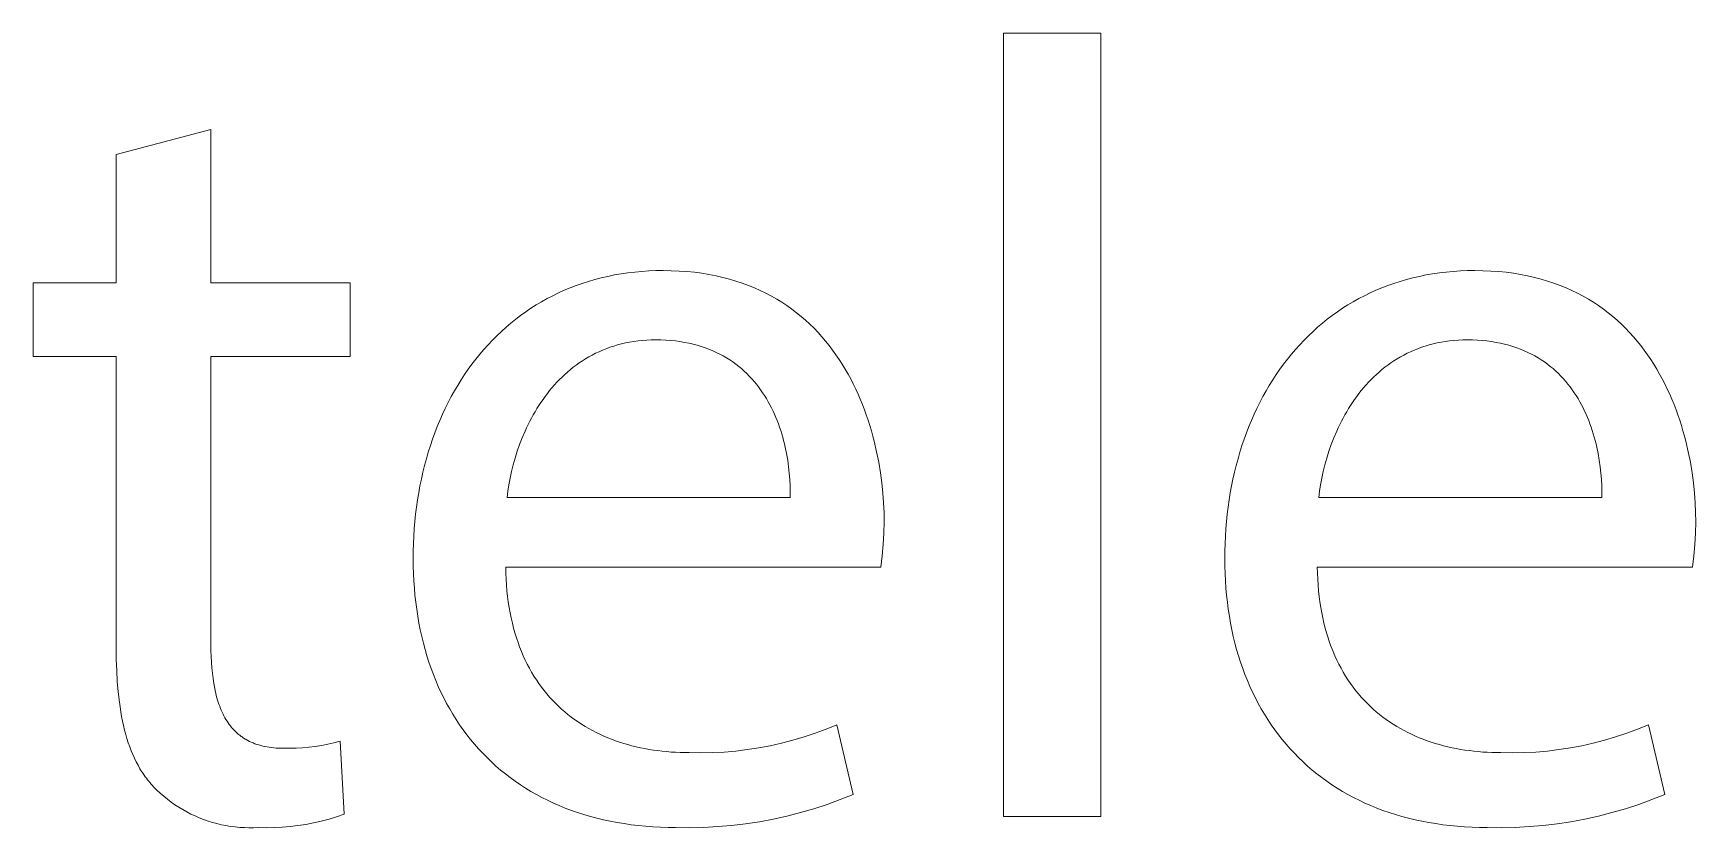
# Model space of a CAD drawing. Header units: millimetres. Extents: x -1421 to 3505, y -683 to 2759.
# Drawn here: x 2928.6 to 3002.9, y -600.7 to -565.2 of the extents above; entities that cross this region are included whole.
import ezdxf

# ---------------------------------------------------------------- set-up
doc = ezdxf.new("R2010")
doc.units = ezdxf.units.MM
doc.header["$MEASUREMENT"] = 0
doc.layers.add('Domyślny', color=7, linetype='Continuous', true_color=0x000000)

msp = doc.modelspace()

# ---------------------------------------------------------------- linework, layer by layer
at = {"layer": 'Domyślny', "color": 18, "lineweight": 15, "true_color": 0x000000}
for p, q in [((2972.006, -565.222), (2976.353, -565.222)), ((2972.006, -600.242), (2972.006, -565.222)), ((2976.353, -565.222), (2976.353, -600.242)), ((2932.356, -570.651), (2936.587, -569.519)), ((2936.587, -569.519), (2936.587, -576.376)), ((2932.356, -576.376), (2932.356, -570.651)), ((2928.648, -579.673), (2928.648, -576.376)), ((2928.648, -576.376), (2932.356, -576.376)), ((2936.587, -576.376), (2942.804, -576.376)), ((2942.804, -576.376), (2942.804, -579.673)), ((2952.911, -576.501), (2953.184, -576.404)), ((2953.184, -576.404), (2953.462, -576.315)), ((2953.462, -576.315), (2953.744, -576.233)), ((2953.744, -576.233), (2954.03, -576.158)), ((2954.03, -576.158), (2954.321, -576.091)), ((2954.321, -576.091), (2954.616, -576.031)), ((2954.616, -576.031), (2954.915, -575.979)), ((2954.915, -575.979), (2955.218, -575.935)), ((2955.218, -575.935), (2955.526, -575.898)), ((2955.526, -575.898), (2955.838, -575.87)), ((2955.838, -575.87), (2956.154, -575.849)), ((2956.154, -575.849), (2956.474, -575.837)), ((2956.474, -575.837), (2956.798, -575.833)), ((2956.798, -575.833), (2957.159, -575.838)), ((2957.159, -575.838), (2957.513, -575.853)), ((2957.513, -575.853), (2957.858, -575.877)), ((2957.858, -575.877), (2958.195, -575.911)), ((2958.195, -575.911), (2958.524, -575.954)), ((2958.524, -575.954), (2958.845, -576.006)), ((2958.845, -576.006), (2959.158, -576.067)), ((2959.158, -576.067), (2959.463, -576.136)), ((2959.463, -576.136), (2959.761, -576.214)), ((2959.761, -576.214), (2960.051, -576.3)), ((2960.051, -576.3), (2960.333, -576.393)), ((2960.333, -576.393), (2960.608, -576.495)), ((2989.178, -576.501), (2989.451, -576.404)), ((2989.451, -576.404), (2989.729, -576.315)), ((2989.729, -576.315), (2990.011, -576.233)), ((2990.011, -576.233), (2990.297, -576.158)), ((2990.297, -576.158), (2990.588, -576.091)), ((2990.588, -576.091), (2990.883, -576.031)), ((2990.883, -576.031), (2991.182, -575.979)), ((2991.182, -575.979), (2991.485, -575.935)), ((2991.485, -575.935), (2991.793, -575.898)), ((2991.793, -575.898), (2992.105, -575.87)), ((2992.105, -575.87), (2992.42, -575.849)), ((2992.42, -575.849), (2992.74, -575.837)), ((2992.74, -575.837), (2993.064, -575.833)), ((2993.064, -575.833), (2993.426, -575.838)), ((2993.426, -575.838), (2993.78, -575.853)), ((2993.78, -575.853), (2994.125, -575.877)), ((2994.125, -575.877), (2994.462, -575.911)), ((2994.462, -575.911), (2994.791, -575.954)), ((2994.791, -575.954), (2995.112, -576.006)), ((2995.112, -576.006), (2995.425, -576.067)), ((2995.425, -576.067), (2995.73, -576.136)), ((2995.73, -576.136), (2996.028, -576.214)), ((2996.028, -576.214), (2996.318, -576.3)), ((2996.318, -576.3), (2996.6, -576.393)), ((2996.6, -576.393), (2996.875, -576.495)), ((2951.125, -577.369), (2951.366, -577.225)), ((2951.366, -577.225), (2951.612, -577.087)), ((2951.612, -577.087), (2951.863, -576.957)), ((2951.863, -576.957), (2952.118, -576.832)), ((2952.118, -576.832), (2952.378, -576.715)), ((2952.378, -576.715), (2952.642, -576.604)), ((2952.642, -576.604), (2952.911, -576.501)), ((2960.608, -576.495), (2960.876, -576.603)), ((2960.876, -576.603), (2961.136, -576.72)), ((2961.136, -576.72), (2961.389, -576.843)), ((2961.389, -576.843), (2961.634, -576.973)), ((2961.634, -576.973), (2961.873, -577.109)), ((2961.873, -577.109), (2962.105, -577.252)), ((2987.392, -577.369), (2987.633, -577.225)), ((2987.633, -577.225), (2987.879, -577.087)), ((2987.879, -577.087), (2988.13, -576.957)), ((2988.13, -576.957), (2988.385, -576.832)), ((2988.385, -576.832), (2988.645, -576.715)), ((2988.645, -576.715), (2988.909, -576.604)), ((2988.909, -576.604), (2989.178, -576.501)), ((2996.875, -576.495), (2997.142, -576.603)), ((2997.142, -576.603), (2997.403, -576.72)), ((2997.403, -576.72), (2997.655, -576.843)), ((2997.655, -576.843), (2997.901, -576.973)), ((2997.901, -576.973), (2998.14, -577.109)), ((2998.14, -577.109), (2998.372, -577.252)), ((2950.207, -578.008), (2950.429, -577.839)), ((2950.429, -577.839), (2950.656, -577.676)), ((2950.656, -577.676), (2950.888, -577.52)), ((2950.888, -577.52), (2951.125, -577.369)), ((2962.105, -577.252), (2962.33, -577.402)), ((2962.33, -577.402), (2962.548, -577.557)), ((2962.548, -577.557), (2962.759, -577.718)), ((2962.759, -577.718), (2962.963, -577.884)), ((2962.963, -577.884), (2963.161, -578.056)), ((2986.474, -578.008), (2986.696, -577.839)), ((2986.696, -577.839), (2986.923, -577.676)), ((2986.923, -577.676), (2987.155, -577.52)), ((2987.155, -577.52), (2987.392, -577.369)), ((2998.372, -577.252), (2998.596, -577.402)), ((2998.596, -577.402), (2998.814, -577.557)), ((2998.814, -577.557), (2999.026, -577.718)), ((2999.026, -577.718), (2999.23, -577.884)), ((2999.23, -577.884), (2999.428, -578.056)), ((2949.366, -578.744), (2949.569, -578.552)), ((2949.569, -578.552), (2949.777, -578.365)), ((2949.777, -578.365), (2949.989, -578.184)), ((2949.989, -578.184), (2950.207, -578.008)), ((2963.161, -578.056), (2963.353, -578.233)), ((2963.353, -578.233), (2963.538, -578.415)), ((2963.538, -578.415), (2963.717, -578.602)), ((2963.717, -578.602), (2963.89, -578.793)), ((2985.633, -578.744), (2985.836, -578.552)), ((2985.836, -578.552), (2986.043, -578.365)), ((2986.043, -578.365), (2986.256, -578.184)), ((2986.256, -578.184), (2986.474, -578.008)), ((2999.428, -578.056), (2999.62, -578.233)), ((2999.62, -578.233), (2999.805, -578.415)), ((2999.805, -578.415), (2999.984, -578.602)), ((2999.984, -578.602), (3000.157, -578.793)), ((2948.604, -579.571), (2948.787, -579.356)), ((2948.787, -579.356), (2948.975, -579.147)), ((2948.975, -579.147), (2949.168, -578.943)), ((2949.168, -578.943), (2949.366, -578.744)), ((2953.931, -579.46), (2953.775, -579.533)), ((2954.09, -579.39), (2953.931, -579.46)), ((2954.252, -579.325), (2954.09, -579.39)), ((2954.418, -579.265), (2954.252, -579.325)), ((2954.587, -579.209), (2954.418, -579.265)), ((2954.759, -579.158), (2954.587, -579.209)), ((2954.935, -579.112), (2954.759, -579.158)), ((2955.115, -579.071), (2954.935, -579.112)), ((2955.298, -579.035), (2955.115, -579.071)), ((2955.484, -579.005), (2955.298, -579.035)), ((2955.674, -578.979), (2955.484, -579.005)), ((2955.867, -578.959), (2955.674, -578.979)), ((2956.065, -578.945), (2955.867, -578.959)), ((2956.265, -578.936), (2956.065, -578.945)), ((2956.469, -578.933), (2956.265, -578.936)), ((2956.696, -578.936), (2956.469, -578.933)), ((2956.917, -578.946), (2956.696, -578.936)), ((2957.133, -578.961), (2956.917, -578.946)), ((2957.343, -578.982), (2957.133, -578.961)), ((2957.548, -579.009), (2957.343, -578.982)), ((2957.749, -579.042), (2957.548, -579.009)), ((2957.944, -579.08), (2957.749, -579.042)), ((2958.134, -579.123), (2957.944, -579.08)), ((2958.319, -579.172), (2958.134, -579.123)), ((2958.499, -579.226), (2958.319, -579.172)), ((2958.674, -579.284), (2958.499, -579.226)), ((2958.844, -579.348), (2958.674, -579.284)), ((2959.01, -579.416), (2958.844, -579.348)), ((2959.171, -579.489), (2959.01, -579.416)), ((2963.89, -578.793), (2964.056, -578.988)), ((2964.056, -578.988), (2964.217, -579.188)), ((2964.217, -579.188), (2964.371, -579.391)), ((2964.371, -579.391), (2964.52, -579.598)), ((2984.871, -579.571), (2985.054, -579.356)), ((2985.054, -579.356), (2985.242, -579.147)), ((2985.242, -579.147), (2985.435, -578.943)), ((2985.435, -578.943), (2985.633, -578.744)), ((2990.198, -579.46), (2990.042, -579.533)), ((2990.357, -579.39), (2990.198, -579.46)), ((2990.519, -579.325), (2990.357, -579.39)), ((2990.685, -579.265), (2990.519, -579.325)), ((2990.854, -579.209), (2990.685, -579.265)), ((2991.026, -579.158), (2990.854, -579.209)), ((2991.202, -579.112), (2991.026, -579.158)), ((2991.382, -579.071), (2991.202, -579.112)), ((2991.565, -579.035), (2991.382, -579.071)), ((2991.751, -579.005), (2991.565, -579.035)), ((2991.941, -578.979), (2991.751, -579.005)), ((2992.134, -578.959), (2991.941, -578.979)), ((2992.331, -578.945), (2992.134, -578.959)), ((2992.532, -578.936), (2992.331, -578.945)), ((2992.736, -578.933), (2992.532, -578.936)), ((2992.963, -578.936), (2992.736, -578.933)), ((2993.184, -578.946), (2992.963, -578.936)), ((2993.4, -578.961), (2993.184, -578.946)), ((2993.61, -578.982), (2993.4, -578.961)), ((2993.815, -579.009), (2993.61, -578.982)), ((2994.015, -579.042), (2993.815, -579.009)), ((2994.21, -579.08), (2994.015, -579.042)), ((2994.4, -579.123), (2994.21, -579.08)), ((2994.585, -579.172), (2994.4, -579.123)), ((2994.765, -579.226), (2994.585, -579.172)), ((2994.941, -579.284), (2994.765, -579.226)), ((2995.111, -579.348), (2994.941, -579.284)), ((2995.277, -579.416), (2995.111, -579.348)), ((2995.438, -579.489), (2995.277, -579.416)), ((3000.157, -578.793), (3000.323, -578.988)), ((3000.323, -578.988), (3000.484, -579.188)), ((3000.484, -579.188), (3000.638, -579.391)), ((3000.638, -579.391), (3000.787, -579.598)), ((2932.356, -579.673), (2928.648, -579.673)), ((2932.356, -592.697), (2932.356, -579.673)), ((2942.804, -579.673), (2936.587, -579.673)), ((2936.587, -579.673), (2936.587, -592.549)), ((2948.086, -580.246), (2948.254, -580.016)), ((2948.254, -580.016), (2948.426, -579.791)), ((2948.426, -579.791), (2948.604, -579.571)), ((2952.778, -580.158), (2952.649, -580.262)), ((2952.911, -580.058), (2952.778, -580.158)), ((2953.047, -579.961), (2952.911, -580.058)), ((2953.186, -579.868), (2953.047, -579.961)), ((2953.328, -579.778), (2953.186, -579.868)), ((2953.474, -579.693), (2953.328, -579.778)), ((2953.623, -579.611), (2953.474, -579.693)), ((2953.775, -579.533), (2953.623, -579.611)), ((2959.327, -579.566), (2959.171, -579.489)), ((2959.479, -579.648), (2959.327, -579.566)), ((2959.626, -579.733), (2959.479, -579.648)), ((2959.769, -579.823), (2959.626, -579.733)), ((2959.907, -579.917), (2959.769, -579.823)), ((2960.041, -580.014), (2959.907, -579.917)), ((2960.171, -580.115), (2960.041, -580.014)), ((2960.296, -580.219), (2960.171, -580.115)), ((2964.52, -579.598), (2964.663, -579.809)), ((2964.663, -579.809), (2964.8, -580.022)), ((2964.8, -580.022), (2964.931, -580.239)), ((2984.353, -580.246), (2984.521, -580.016)), ((2984.521, -580.016), (2984.693, -579.791)), ((2984.693, -579.791), (2984.871, -579.571)), ((2989.045, -580.158), (2988.915, -580.262)), ((2989.178, -580.058), (2989.045, -580.158)), ((2989.314, -579.961), (2989.178, -580.058)), ((2989.453, -579.868), (2989.314, -579.961)), ((2989.595, -579.778), (2989.453, -579.868)), ((2989.741, -579.693), (2989.595, -579.778)), ((2989.89, -579.611), (2989.741, -579.693)), ((2990.042, -579.533), (2989.89, -579.611)), ((2995.594, -579.566), (2995.438, -579.489)), ((2995.746, -579.648), (2995.594, -579.566)), ((2995.893, -579.733), (2995.746, -579.648)), ((2996.036, -579.823), (2995.893, -579.733)), ((2996.174, -579.917), (2996.036, -579.823)), ((2996.308, -580.014), (2996.174, -579.917)), ((2996.438, -580.115), (2996.308, -580.014)), ((2996.563, -580.219), (2996.438, -580.115)), ((3000.787, -579.598), (3000.93, -579.809)), ((3000.93, -579.809), (3001.067, -580.022)), ((3001.067, -580.022), (3001.198, -580.239)), ((2947.615, -580.967), (2947.767, -580.722)), ((2947.767, -580.722), (2947.924, -580.482)), ((2947.924, -580.482), (2948.086, -580.246)), ((2951.937, -580.949), (2951.829, -581.073)), ((2952.048, -580.827), (2951.937, -580.949)), ((2952.162, -580.708), (2952.048, -580.827)), ((2952.279, -580.592), (2952.162, -580.708)), ((2952.399, -580.479), (2952.279, -580.592)), ((2952.522, -580.369), (2952.399, -580.479)), ((2952.649, -580.262), (2952.522, -580.369)), ((2960.417, -580.327), (2960.296, -580.219)), ((2960.534, -580.438), (2960.417, -580.327)), ((2960.647, -580.552), (2960.534, -580.438)), ((2960.756, -580.669), (2960.647, -580.552)), ((2960.861, -580.789), (2960.756, -580.669)), ((2960.962, -580.912), (2960.861, -580.789)), ((2961.06, -581.037), (2960.962, -580.912)), ((2964.931, -580.239), (2965.057, -580.458)), ((2965.057, -580.458), (2965.178, -580.68)), ((2965.178, -580.68), (2965.293, -580.904)), ((2965.293, -580.904), (2965.402, -581.131)), ((2983.882, -580.967), (2984.034, -580.722)), ((2984.034, -580.722), (2984.191, -580.482)), ((2984.191, -580.482), (2984.353, -580.246)), ((2988.204, -580.949), (2988.096, -581.073)), ((2988.315, -580.827), (2988.204, -580.949)), ((2988.429, -580.708), (2988.315, -580.827)), ((2988.546, -580.592), (2988.429, -580.708)), ((2988.666, -580.479), (2988.546, -580.592)), ((2988.789, -580.369), (2988.666, -580.479)), ((2988.915, -580.262), (2988.789, -580.369)), ((2996.684, -580.327), (2996.563, -580.219)), ((2996.801, -580.438), (2996.684, -580.327)), ((2996.914, -580.552), (2996.801, -580.438)), ((2997.023, -580.669), (2996.914, -580.552)), ((2997.128, -580.789), (2997.023, -580.669)), ((2997.229, -580.912), (2997.128, -580.789)), ((2997.327, -581.037), (2997.229, -580.912)), ((3001.198, -580.239), (3001.324, -580.458)), ((3001.324, -580.458), (3001.444, -580.68)), ((3001.444, -580.68), (3001.56, -580.904)), ((3001.56, -580.904), (3001.669, -581.131)), ((2947.192, -581.729), (2947.328, -581.471)), ((2947.328, -581.471), (2947.469, -581.216)), ((2947.469, -581.216), (2947.615, -580.967)), ((2951.428, -581.592), (2951.335, -581.727)), ((2951.524, -581.459), (2951.428, -581.592)), ((2951.622, -581.328), (2951.524, -581.459)), ((2951.724, -581.199), (2951.622, -581.328)), ((2951.829, -581.073), (2951.724, -581.199)), ((2961.153, -581.165), (2961.06, -581.037)), ((2961.243, -581.294), (2961.153, -581.165)), ((2961.329, -581.426), (2961.243, -581.294)), ((2961.411, -581.56), (2961.329, -581.426)), ((2961.49, -581.696), (2961.411, -581.56)), ((2965.402, -581.131), (2965.507, -581.359)), ((2965.507, -581.359), (2965.606, -581.589)), ((2965.606, -581.589), (2965.701, -581.821)), ((2983.459, -581.729), (2983.595, -581.471)), ((2983.595, -581.471), (2983.736, -581.216)), ((2983.736, -581.216), (2983.882, -580.967)), ((2987.695, -581.592), (2987.602, -581.727)), ((2987.79, -581.459), (2987.695, -581.592)), ((2987.889, -581.328), (2987.79, -581.459)), ((2987.991, -581.199), (2987.889, -581.328)), ((2988.096, -581.073), (2987.991, -581.199)), ((2997.42, -581.165), (2997.327, -581.037)), ((2997.51, -581.294), (2997.42, -581.165)), ((2997.596, -581.426), (2997.51, -581.294)), ((2997.678, -581.56), (2997.596, -581.426)), ((2997.757, -581.696), (2997.678, -581.56)), ((3001.669, -581.131), (3001.774, -581.359)), ((3001.774, -581.359), (3001.873, -581.589)), ((3001.873, -581.589), (3001.968, -581.821)), ((2946.817, -582.532), (2946.937, -582.26)), ((2946.937, -582.26), (2947.062, -581.993)), ((2947.062, -581.993), (2947.192, -581.729)), ((2950.913, -582.428), (2950.838, -582.573)), ((2950.992, -582.285), (2950.913, -582.428)), ((2951.073, -582.143), (2950.992, -582.285)), ((2951.158, -582.003), (2951.073, -582.143)), ((2951.245, -581.864), (2951.158, -582.003)), ((2951.335, -581.727), (2951.245, -581.864)), ((2961.565, -581.834), (2961.49, -581.696)), ((2961.637, -581.973), (2961.565, -581.834)), ((2961.706, -582.114), (2961.637, -581.973)), ((2961.771, -582.256), (2961.706, -582.114)), ((2961.832, -582.399), (2961.771, -582.256)), ((2961.891, -582.544), (2961.832, -582.399)), ((2965.701, -581.821), (2965.79, -582.054)), ((2965.79, -582.054), (2965.875, -582.288)), ((2965.875, -582.288), (2965.954, -582.522)), ((2983.084, -582.532), (2983.203, -582.26)), ((2983.203, -582.26), (2983.328, -581.993)), ((2983.328, -581.993), (2983.459, -581.729)), ((2987.18, -582.428), (2987.104, -582.573)), ((2987.259, -582.285), (2987.18, -582.428)), ((2987.34, -582.143), (2987.259, -582.285)), ((2987.424, -582.003), (2987.34, -582.143)), ((2987.512, -581.864), (2987.424, -582.003)), ((2987.602, -581.727), (2987.512, -581.864)), ((2997.832, -581.834), (2997.757, -581.696)), ((2997.904, -581.973), (2997.832, -581.834)), ((2997.972, -582.114), (2997.904, -581.973)), ((2998.038, -582.256), (2997.972, -582.114)), ((2998.099, -582.399), (2998.038, -582.256)), ((2998.158, -582.544), (2998.099, -582.399)), ((3001.968, -581.821), (3002.057, -582.054)), ((3002.057, -582.054), (3002.142, -582.288)), ((3002.142, -582.288), (3002.221, -582.522)), ((2946.492, -583.372), (2946.595, -583.088)), ((2946.595, -583.088), (2946.703, -582.808)), ((2946.703, -582.808), (2946.817, -582.532)), ((2950.627, -583.013), (2950.5, -583.311)), ((2950.694, -582.865), (2950.627, -583.013)), ((2950.765, -582.719), (2950.694, -582.865)), ((2950.838, -582.573), (2950.765, -582.719)), ((2961.946, -582.689), (2961.891, -582.544)), ((2961.999, -582.835), (2961.946, -582.689)), ((2962.048, -582.982), (2961.999, -582.835)), ((2962.094, -583.129), (2962.048, -582.982)), ((2962.137, -583.277), (2962.094, -583.129)), ((2965.954, -582.522), (2966.029, -582.758)), ((2966.029, -582.758), (2966.1, -582.994)), ((2966.1, -582.994), (2966.166, -583.23)), ((2982.759, -583.372), (2982.862, -583.088)), ((2982.862, -583.088), (2982.97, -582.808)), ((2982.97, -582.808), (2983.084, -582.532)), ((2986.894, -583.013), (2986.767, -583.311)), ((2986.961, -582.865), (2986.894, -583.013)), ((2987.031, -582.719), (2986.961, -582.865)), ((2987.104, -582.573), (2987.031, -582.719)), ((2998.213, -582.689), (2998.158, -582.544)), ((2998.266, -582.835), (2998.213, -582.689)), ((2998.315, -582.982), (2998.266, -582.835)), ((2998.361, -583.129), (2998.315, -582.982)), ((2998.404, -583.277), (2998.361, -583.129)), ((3002.221, -582.522), (3002.296, -582.758)), ((3002.296, -582.758), (3002.367, -582.994)), ((3002.367, -582.994), (3002.433, -583.23)), ((2946.303, -583.951), (2946.394, -583.659)), ((2946.394, -583.659), (2946.492, -583.372)), ((2950.279, -583.913), (2950.184, -584.215)), ((2950.384, -583.611), (2950.279, -583.913)), ((2950.5, -583.311), (2950.384, -583.611)), ((2962.178, -583.425), (2962.137, -583.277)), ((2962.215, -583.574), (2962.178, -583.425)), ((2962.25, -583.722), (2962.215, -583.574)), ((2962.311, -584.018), (2962.25, -583.722)), ((2966.166, -583.23), (2966.227, -583.466)), ((2966.227, -583.466), (2966.337, -583.937)), ((2982.57, -583.951), (2982.661, -583.659)), ((2982.661, -583.659), (2982.759, -583.372)), ((2986.546, -583.913), (2986.451, -584.215)), ((2986.651, -583.611), (2986.546, -583.913)), ((2986.767, -583.311), (2986.651, -583.611)), ((2998.445, -583.425), (2998.404, -583.277)), ((2998.482, -583.574), (2998.445, -583.425)), ((2998.517, -583.722), (2998.482, -583.574)), ((2998.578, -584.018), (2998.517, -583.722)), ((3002.433, -583.23), (3002.494, -583.466)), ((3002.494, -583.466), (3002.604, -583.937)), ((2946.062, -584.847), (2946.137, -584.545)), ((2946.137, -584.545), (2946.217, -584.246)), ((2946.217, -584.246), (2946.303, -583.951)), ((2950.1, -584.516), (2950.026, -584.817)), ((2950.184, -584.215), (2950.1, -584.516)), ((2962.362, -584.312), (2962.311, -584.018)), ((2962.403, -584.604), (2962.362, -584.312)), ((2962.434, -584.892), (2962.403, -584.604)), ((2966.337, -583.937), (2966.43, -584.406)), ((2966.43, -584.406), (2966.507, -584.87)), ((2982.329, -584.847), (2982.403, -584.545)), ((2982.403, -584.545), (2982.484, -584.246)), ((2982.484, -584.246), (2982.57, -583.951)), ((2986.367, -584.516), (2986.292, -584.817)), ((2986.451, -584.215), (2986.367, -584.516)), ((2998.629, -584.312), (2998.578, -584.018)), ((2998.67, -584.604), (2998.629, -584.312)), ((2998.701, -584.892), (2998.67, -584.604)), ((3002.604, -583.937), (3002.697, -584.406)), ((3002.697, -584.406), (3002.774, -584.87)), ((2945.93, -585.461), (2945.993, -585.153)), ((2945.993, -585.153), (2946.062, -584.847)), ((2949.961, -585.115), (2949.907, -585.41)), ((2950.026, -584.817), (2949.961, -585.115)), ((2962.456, -585.176), (2962.434, -584.892)), ((2962.47, -585.453), (2962.456, -585.176)), ((2966.507, -584.87), (2966.568, -585.329)), ((2966.568, -585.329), (2966.615, -585.78)), ((2982.197, -585.461), (2982.26, -585.153)), ((2982.26, -585.153), (2982.329, -584.847)), ((2986.228, -585.115), (2986.174, -585.41)), ((2986.292, -584.817), (2986.228, -585.115)), ((2998.723, -585.176), (2998.701, -584.892)), ((2998.737, -585.453), (2998.723, -585.176)), ((3002.774, -584.87), (3002.835, -585.329)), ((3002.835, -585.329), (3002.881, -585.78)), ((2945.776, -586.407), (2945.822, -586.089)), ((2945.822, -586.089), (2945.873, -585.773)), ((2945.873, -585.773), (2945.93, -585.461)), ((2949.862, -585.701), (2949.826, -585.986)), ((2949.826, -585.986), (2962.473, -585.986)), ((2949.907, -585.41), (2949.862, -585.701)), ((2962.475, -585.724), (2962.47, -585.453)), ((2962.473, -585.986), (2962.475, -585.724)), ((2966.615, -585.78), (2966.647, -586.221)), ((2982.043, -586.407), (2982.089, -586.089)), ((2982.089, -586.089), (2982.14, -585.773)), ((2982.14, -585.773), (2982.197, -585.461)), ((2986.129, -585.701), (2986.093, -585.986)), ((2986.093, -585.986), (2998.74, -585.986)), ((2986.174, -585.41), (2986.129, -585.701)), ((2998.742, -585.724), (2998.737, -585.453)), ((2998.74, -585.986), (2998.742, -585.724)), ((3002.881, -585.78), (3002.914, -586.221)), ((2945.704, -587.051), (2945.737, -586.728)), ((2945.737, -586.728), (2945.776, -586.407)), ((2966.647, -586.221), (2966.666, -586.651)), ((2966.666, -586.651), (2966.672, -587.069)), ((2981.97, -587.051), (2982.004, -586.728)), ((2982.004, -586.728), (2982.043, -586.407)), ((3002.914, -586.221), (3002.933, -586.651)), ((3002.933, -586.651), (3002.939, -587.069)), ((2945.655, -587.707), (2945.676, -587.378)), ((2945.676, -587.378), (2945.704, -587.051)), ((2966.659, -587.575), (2966.63, -588.08)), ((2966.672, -587.069), (2966.659, -587.575)), ((2981.922, -587.707), (2981.943, -587.378)), ((2981.943, -587.378), (2981.97, -587.051)), ((3002.926, -587.575), (3002.897, -588.08)), ((3002.939, -587.069), (3002.926, -587.575)), ((2945.627, -588.709), (2945.63, -588.373)), ((2945.63, -588.373), (2945.639, -588.039)), ((2945.639, -588.039), (2945.655, -587.707)), ((2966.63, -588.08), (2966.585, -588.584)), ((2981.894, -588.709), (2981.897, -588.373)), ((2981.897, -588.373), (2981.906, -588.039)), ((2981.906, -588.039), (2981.922, -587.707)), ((3002.897, -588.08), (3002.852, -588.584)), ((2945.63, -589.044), (2945.627, -588.709)), ((2945.64, -589.376), (2945.63, -589.044)), ((2949.761, -589.087), (2949.767, -589.359)), ((2966.524, -589.087), (2949.761, -589.087)), ((2966.585, -588.584), (2966.524, -589.087)), ((2981.897, -589.044), (2981.894, -588.709)), ((2981.907, -589.376), (2981.897, -589.044)), ((2986.028, -589.087), (2986.034, -589.359)), ((3002.791, -589.087), (2986.028, -589.087)), ((3002.852, -588.584), (3002.791, -589.087)), ((2945.656, -589.704), (2945.64, -589.376)), ((2945.678, -590.028), (2945.656, -589.704)), ((2949.767, -589.359), (2949.779, -589.627)), ((2949.779, -589.627), (2949.796, -589.89)), ((2981.923, -589.704), (2981.907, -589.376)), ((2981.945, -590.028), (2981.923, -589.704)), ((2986.034, -589.359), (2986.046, -589.627)), ((2986.046, -589.627), (2986.063, -589.89)), ((2945.707, -590.349), (2945.678, -590.028)), ((2945.741, -590.666), (2945.707, -590.349)), ((2949.796, -589.89), (2949.818, -590.147)), ((2949.818, -590.147), (2949.846, -590.4)), ((2949.846, -590.4), (2949.878, -590.648)), ((2981.974, -590.349), (2981.945, -590.028)), ((2982.008, -590.666), (2981.974, -590.349)), ((2986.063, -589.89), (2986.085, -590.147)), ((2986.085, -590.147), (2986.113, -590.4)), ((2986.113, -590.4), (2986.145, -590.648)), ((2945.782, -590.979), (2945.741, -590.666)), ((2945.83, -591.289), (2945.782, -590.979)), ((2945.883, -591.594), (2945.83, -591.289)), ((2949.878, -590.648), (2949.915, -590.891)), ((2949.915, -590.891), (2949.958, -591.129)), ((2949.958, -591.129), (2950.005, -591.362)), ((2982.049, -590.979), (2982.008, -590.666)), ((2982.097, -591.289), (2982.049, -590.979)), ((2982.15, -591.594), (2982.097, -591.289)), ((2986.145, -590.648), (2986.182, -590.891)), ((2986.182, -590.891), (2986.225, -591.129)), ((2986.225, -591.129), (2986.272, -591.362)), ((2945.943, -591.896), (2945.883, -591.594)), ((2946.008, -592.193), (2945.943, -591.896)), ((2950.005, -591.362), (2950.057, -591.591)), ((2950.057, -591.591), (2950.113, -591.814)), ((2950.113, -591.814), (2950.174, -592.033)), ((2950.174, -592.033), (2950.24, -592.247)), ((2982.209, -591.896), (2982.15, -591.594)), ((2982.275, -592.193), (2982.209, -591.896)), ((2986.272, -591.362), (2986.323, -591.591)), ((2986.323, -591.591), (2986.38, -591.814)), ((2986.38, -591.814), (2986.441, -592.033)), ((2986.441, -592.033), (2986.507, -592.247)), ((2932.361, -593.215), (2932.356, -592.697)), ((2936.587, -592.549), (2936.59, -592.822)), ((2936.59, -592.822), (2936.597, -593.088)), ((2946.08, -592.487), (2946.008, -592.193)), ((2946.157, -592.776), (2946.08, -592.487)), ((2946.241, -593.061), (2946.157, -592.776)), ((2950.24, -592.247), (2950.31, -592.456)), ((2950.31, -592.456), (2950.384, -592.661)), ((2950.384, -592.661), (2950.463, -592.861)), ((2982.347, -592.487), (2982.275, -592.193)), ((2982.424, -592.776), (2982.347, -592.487)), ((2982.508, -593.061), (2982.424, -592.776)), ((2986.507, -592.247), (2986.577, -592.456)), ((2986.577, -592.456), (2986.651, -592.661)), ((2986.651, -592.661), (2986.73, -592.861)), ((2932.377, -593.717), (2932.361, -593.215)), ((2936.597, -593.088), (2936.61, -593.346)), ((2936.61, -593.346), (2936.628, -593.596)), ((2946.331, -593.342), (2946.241, -593.061)), ((2946.426, -593.619), (2946.331, -593.342)), ((2950.463, -592.861), (2950.546, -593.056)), ((2950.546, -593.056), (2950.634, -593.246)), ((2950.634, -593.246), (2950.725, -593.432)), ((2950.725, -593.432), (2950.82, -593.614)), ((2982.598, -593.342), (2982.508, -593.061)), ((2982.693, -593.619), (2982.598, -593.342)), ((2986.73, -592.861), (2986.813, -593.056)), ((2986.813, -593.056), (2986.9, -593.246)), ((2986.9, -593.246), (2986.992, -593.432)), ((2986.992, -593.432), (2987.087, -593.614)), ((2932.404, -594.202), (2932.377, -593.717)), ((2932.444, -594.672), (2932.404, -594.202)), ((2936.628, -593.596), (2936.652, -593.839)), ((2936.652, -593.839), (2936.681, -594.074)), ((2936.681, -594.074), (2936.715, -594.301)), ((2936.715, -594.301), (2936.756, -594.52)), ((2946.528, -593.891), (2946.426, -593.619)), ((2946.635, -594.159), (2946.528, -593.891)), ((2946.748, -594.423), (2946.635, -594.159)), ((2950.82, -593.614), (2950.92, -593.79)), ((2950.92, -593.79), (2951.023, -593.963)), ((2951.023, -593.963), (2951.13, -594.13)), ((2951.13, -594.13), (2951.241, -594.293)), ((2951.241, -594.293), (2951.356, -594.452)), ((2982.795, -593.891), (2982.693, -593.619)), ((2982.902, -594.159), (2982.795, -593.891)), ((2983.015, -594.423), (2982.902, -594.159)), ((2987.087, -593.614), (2987.187, -593.79)), ((2987.187, -593.79), (2987.29, -593.963)), ((2987.29, -593.963), (2987.397, -594.13)), ((2987.397, -594.13), (2987.508, -594.293)), ((2987.508, -594.293), (2987.623, -594.452)), ((2932.496, -595.124), (2932.444, -594.672)), ((2936.756, -594.52), (2936.778, -594.627)), ((2936.778, -594.627), (2936.802, -594.731)), ((2936.802, -594.731), (2936.828, -594.834)), ((2936.828, -594.834), (2936.855, -594.934)), ((2936.855, -594.934), (2936.884, -595.033)), ((2936.884, -595.033), (2936.914, -595.129)), ((2946.867, -594.681), (2946.748, -594.423)), ((2946.992, -594.936), (2946.867, -594.681)), ((2947.122, -595.186), (2946.992, -594.936)), ((2951.356, -594.452), (2951.474, -594.606)), ((2951.474, -594.606), (2951.596, -594.756)), ((2951.596, -594.756), (2951.721, -594.901)), ((2951.721, -594.901), (2951.85, -595.042)), ((2951.85, -595.042), (2951.982, -595.179)), ((2983.134, -594.681), (2983.015, -594.423)), ((2983.259, -594.936), (2983.134, -594.681)), ((2983.389, -595.186), (2983.259, -594.936)), ((2987.623, -594.452), (2987.741, -594.606)), ((2987.741, -594.606), (2987.863, -594.756)), ((2987.863, -594.756), (2987.988, -594.901)), ((2987.988, -594.901), (2988.117, -595.042)), ((2988.117, -595.042), (2988.249, -595.179)), ((2932.526, -595.344), (2932.496, -595.124)), ((2932.561, -595.559), (2932.526, -595.344)), ((2932.598, -595.77), (2932.561, -595.559)), ((2932.639, -595.977), (2932.598, -595.77)), ((2936.914, -595.129), (2936.946, -595.223)), ((2936.946, -595.223), (2936.979, -595.315)), ((2936.979, -595.315), (2937.014, -595.406)), ((2937.014, -595.406), (2937.051, -595.494)), ((2937.051, -595.494), (2937.09, -595.58)), ((2937.09, -595.58), (2937.13, -595.663)), ((2937.13, -595.663), (2937.171, -595.745)), ((2937.171, -595.745), (2937.215, -595.825)), ((2947.259, -595.431), (2947.122, -595.186)), ((2947.4, -595.671), (2947.259, -595.431)), ((2947.548, -595.906), (2947.4, -595.671)), ((2951.982, -595.179), (2952.117, -595.311)), ((2952.117, -595.311), (2952.256, -595.439)), ((2952.256, -595.439), (2952.398, -595.562)), ((2952.398, -595.562), (2952.542, -595.681)), ((2952.542, -595.681), (2952.69, -595.796)), ((2952.69, -595.796), (2952.841, -595.907)), ((2983.525, -595.431), (2983.389, -595.186)), ((2983.667, -595.671), (2983.525, -595.431)), ((2983.815, -595.906), (2983.667, -595.671)), ((2988.249, -595.179), (2988.384, -595.311)), ((2988.384, -595.311), (2988.523, -595.439)), ((2988.523, -595.439), (2988.665, -595.562)), ((2988.665, -595.562), (2988.809, -595.681)), ((2988.809, -595.681), (2988.957, -595.796)), ((2988.957, -595.796), (2989.108, -595.907)), ((2932.683, -596.179), (2932.639, -595.977)), ((2932.731, -596.377), (2932.683, -596.179)), ((2932.782, -596.571), (2932.731, -596.377)), ((2937.215, -595.825), (2937.26, -595.902)), ((2937.26, -595.902), (2937.307, -595.977)), ((2937.307, -595.977), (2937.356, -596.051)), ((2937.356, -596.051), (2937.406, -596.121)), ((2937.406, -596.121), (2937.459, -596.19)), ((2937.459, -596.19), (2937.513, -596.257)), ((2937.513, -596.257), (2937.569, -596.321)), ((2937.569, -596.321), (2937.627, -596.383)), ((2937.627, -596.383), (2937.686, -596.443)), ((2937.686, -596.443), (2937.748, -596.501)), ((2937.748, -596.501), (2937.78, -596.529)), ((2937.78, -596.529), (2937.811, -596.556)), ((2947.701, -596.137), (2947.548, -595.906)), ((2947.86, -596.363), (2947.701, -596.137)), ((2948.024, -596.583), (2947.86, -596.363)), ((2952.841, -595.907), (2952.994, -596.014)), ((2952.994, -596.014), (2953.151, -596.116)), ((2953.151, -596.116), (2953.31, -596.215)), ((2953.31, -596.215), (2953.471, -596.309)), ((2953.471, -596.309), (2953.636, -596.399)), ((2953.636, -596.399), (2953.802, -596.485)), ((2953.802, -596.485), (2953.972, -596.566)), ((2963.093, -596.683), (2963.587, -596.518)), ((2963.587, -596.518), (2964.075, -596.337)), ((2964.075, -596.337), (2964.556, -596.14)), ((2964.556, -596.14), (2965.294, -599.256)), ((2983.968, -596.137), (2983.815, -595.906)), ((2984.126, -596.363), (2983.968, -596.137)), ((2984.291, -596.583), (2984.126, -596.363)), ((2989.108, -595.907), (2989.261, -596.014)), ((2989.261, -596.014), (2989.418, -596.116)), ((2989.418, -596.116), (2989.577, -596.215)), ((2989.577, -596.215), (2989.738, -596.309)), ((2989.738, -596.309), (2989.902, -596.399)), ((2989.902, -596.399), (2990.069, -596.485)), ((2990.069, -596.485), (2990.238, -596.566)), ((2999.36, -596.683), (2999.854, -596.518)), ((2999.854, -596.518), (3000.342, -596.337)), ((3000.342, -596.337), (3000.823, -596.14)), ((3000.823, -596.14), (3001.561, -599.256)), ((2932.837, -596.76), (2932.782, -596.571)), ((2932.896, -596.944), (2932.837, -596.76)), ((2932.959, -597.124), (2932.896, -596.944)), ((2933.025, -597.299), (2932.959, -597.124)), ((2937.811, -596.556), (2937.844, -596.583)), ((2937.844, -596.583), (2937.877, -596.61)), ((2937.877, -596.61), (2937.91, -596.635)), ((2937.91, -596.635), (2937.944, -596.661)), ((2937.944, -596.661), (2937.979, -596.685)), ((2937.979, -596.685), (2938.014, -596.709)), ((2938.014, -596.709), (2938.049, -596.733)), ((2938.049, -596.733), (2938.085, -596.756)), ((2938.085, -596.756), (2938.121, -596.778)), ((2938.121, -596.778), (2938.158, -596.8)), ((2938.158, -596.8), (2938.233, -596.842)), ((2938.233, -596.842), (2938.311, -596.881)), ((2938.311, -596.881), (2938.39, -596.918)), ((2938.39, -596.918), (2938.471, -596.953)), ((2938.471, -596.953), (2938.555, -596.986)), ((2938.555, -596.986), (2938.64, -597.016)), ((2938.64, -597.016), (2938.728, -597.044)), ((2938.728, -597.044), (2938.817, -597.069)), ((2938.817, -597.069), (2938.909, -597.092)), ((2938.909, -597.092), (2939.003, -597.113)), ((2939.003, -597.113), (2939.1, -597.131)), ((2939.1, -597.131), (2939.198, -597.147)), ((2939.198, -597.147), (2939.299, -597.161)), ((2939.299, -597.161), (2939.401, -597.172)), ((2939.401, -597.172), (2939.506, -597.18)), ((2939.506, -597.18), (2939.614, -597.186)), ((2939.614, -597.186), (2939.723, -597.19)), ((2939.723, -597.19), (2939.835, -597.191)), ((2939.835, -597.191), (2940.119, -597.192)), ((2940.119, -597.192), (2940.403, -597.184)), ((2940.403, -597.184), (2940.686, -597.167)), ((2940.686, -597.167), (2940.968, -597.142)), ((2940.968, -597.142), (2941.25, -597.107)), ((2941.25, -597.107), (2941.53, -597.063)), ((2941.53, -597.063), (2941.809, -597.011)), ((2941.809, -597.011), (2942.086, -596.95)), ((2942.086, -596.95), (2942.361, -596.88)), ((2942.361, -596.88), (2942.542, -600.144)), ((2948.194, -596.799), (2948.024, -596.583)), ((2948.369, -597.009), (2948.194, -596.799)), ((2948.549, -597.215), (2948.369, -597.009)), ((2948.735, -597.415), (2948.549, -597.215)), ((2953.972, -596.566), (2954.143, -596.644)), ((2954.143, -596.644), (2954.317, -596.718)), ((2954.317, -596.718), (2954.493, -596.788)), ((2954.493, -596.788), (2954.671, -596.854)), ((2954.671, -596.854), (2954.851, -596.915)), ((2954.851, -596.915), (2955.034, -596.973)), ((2955.034, -596.973), (2955.218, -597.027)), ((2955.218, -597.027), (2955.404, -597.077)), ((2955.404, -597.077), (2955.592, -597.124)), ((2955.592, -597.124), (2955.782, -597.166)), ((2955.782, -597.166), (2955.973, -597.205)), ((2955.973, -597.205), (2956.166, -597.24)), ((2956.166, -597.24), (2956.36, -597.271)), ((2956.36, -597.271), (2956.556, -597.298)), ((2960.041, -597.314), (2960.557, -597.252)), ((2960.557, -597.252), (2961.072, -597.172)), ((2961.072, -597.172), (2961.583, -597.076)), ((2961.583, -597.076), (2962.091, -596.962)), ((2962.091, -596.962), (2962.594, -596.831)), ((2962.594, -596.831), (2963.093, -596.683)), ((2984.46, -596.799), (2984.291, -596.583)), ((2984.636, -597.009), (2984.46, -596.799)), ((2984.816, -597.215), (2984.636, -597.009)), ((2985.002, -597.415), (2984.816, -597.215)), ((2990.238, -596.566), (2990.41, -596.644)), ((2990.41, -596.644), (2990.584, -596.718)), ((2990.584, -596.718), (2990.76, -596.788)), ((2990.76, -596.788), (2990.938, -596.854)), ((2990.938, -596.854), (2991.118, -596.915)), ((2991.118, -596.915), (2991.301, -596.973)), ((2991.301, -596.973), (2991.485, -597.027)), ((2991.485, -597.027), (2991.671, -597.077)), ((2991.671, -597.077), (2991.859, -597.124)), ((2991.859, -597.124), (2992.049, -597.166)), ((2992.049, -597.166), (2992.24, -597.205)), ((2992.24, -597.205), (2992.433, -597.24)), ((2992.433, -597.24), (2992.627, -597.271)), ((2992.627, -597.271), (2992.823, -597.298)), ((2996.308, -597.314), (2996.824, -597.252)), ((2996.824, -597.252), (2997.339, -597.172)), ((2997.339, -597.172), (2997.85, -597.076)), ((2997.85, -597.076), (2998.358, -596.962)), ((2998.358, -596.962), (2998.861, -596.831)), ((2998.861, -596.831), (2999.36, -596.683)), ((2933.095, -597.47), (2933.025, -597.299)), ((2933.17, -597.636), (2933.095, -597.47)), ((2933.248, -597.797), (2933.17, -597.636)), ((2933.331, -597.953), (2933.248, -597.797)), ((2933.417, -598.105), (2933.331, -597.953)), ((2948.927, -597.61), (2948.735, -597.415)), ((2949.124, -597.8), (2948.927, -597.61)), ((2949.326, -597.984), (2949.124, -597.8)), ((2949.533, -598.163), (2949.326, -597.984)), ((2956.556, -597.298), (2956.754, -597.322)), ((2956.754, -597.322), (2956.952, -597.341)), ((2956.952, -597.341), (2957.152, -597.358)), ((2957.152, -597.358), (2957.353, -597.37)), ((2957.353, -597.37), (2957.555, -597.379)), ((2957.555, -597.379), (2957.758, -597.385)), ((2957.758, -597.385), (2957.962, -597.386)), ((2957.962, -597.386), (2958.482, -597.395)), ((2958.482, -597.395), (2959.003, -597.385)), ((2959.003, -597.385), (2959.522, -597.358)), ((2959.522, -597.358), (2960.041, -597.314)), ((2985.194, -597.61), (2985.002, -597.415)), ((2985.391, -597.8), (2985.194, -597.61)), ((2985.593, -597.984), (2985.391, -597.8)), ((2985.8, -598.163), (2985.593, -597.984)), ((2992.823, -597.298), (2993.02, -597.322)), ((2993.02, -597.322), (2993.219, -597.341)), ((2993.219, -597.341), (2993.419, -597.358)), ((2993.419, -597.358), (2993.62, -597.37)), ((2993.62, -597.37), (2993.822, -597.379)), ((2993.822, -597.379), (2994.025, -597.385)), ((2994.025, -597.385), (2994.229, -597.386)), ((2994.229, -597.386), (2994.749, -597.395)), ((2994.749, -597.395), (2995.27, -597.385)), ((2995.27, -597.385), (2995.789, -597.358)), ((2995.789, -597.358), (2996.308, -597.314)), ((2933.462, -598.179), (2933.417, -598.105)), ((2933.508, -598.252), (2933.462, -598.179)), ((2933.555, -598.324), (2933.508, -598.252)), ((2933.604, -598.394), (2933.555, -598.324)), ((2933.653, -598.463), (2933.604, -598.394)), ((2933.703, -598.531), (2933.653, -598.463)), ((2933.755, -598.598), (2933.703, -598.531)), ((2933.807, -598.664), (2933.755, -598.598)), ((2933.861, -598.728), (2933.807, -598.664)), ((2933.916, -598.791), (2933.861, -598.728)), ((2949.746, -598.336), (2949.533, -598.163)), ((2949.964, -598.504), (2949.746, -598.336)), ((2950.187, -598.666), (2949.964, -598.504)), ((2950.415, -598.823), (2950.187, -598.666)), ((2986.013, -598.336), (2985.8, -598.163)), ((2986.231, -598.504), (2986.013, -598.336)), ((2986.454, -598.666), (2986.231, -598.504)), ((2986.682, -598.823), (2986.454, -598.666)), ((2933.972, -598.853), (2933.916, -598.791)), ((2934.029, -598.914), (2933.972, -598.853)), ((2934.175, -599.06), (2934.029, -598.914)), ((2934.326, -599.202), (2934.175, -599.06)), ((2934.482, -599.338), (2934.326, -599.202)), ((2934.643, -599.469), (2934.482, -599.338)), ((2934.808, -599.594), (2934.643, -599.469)), ((2950.648, -598.974), (2950.415, -598.823)), ((2950.887, -599.119), (2950.648, -598.974)), ((2951.13, -599.258), (2950.887, -599.119)), ((2951.379, -599.391), (2951.13, -599.258)), ((2951.632, -599.518), (2951.379, -599.391)), ((2951.891, -599.64), (2951.632, -599.518)), ((2964.713, -599.489), (2964.125, -599.702)), ((2965.294, -599.256), (2964.713, -599.489)), ((2986.915, -598.974), (2986.682, -598.823)), ((2987.154, -599.119), (2986.915, -598.974)), ((2987.397, -599.258), (2987.154, -599.119)), ((2987.646, -599.391), (2987.397, -599.258)), ((2987.899, -599.518), (2987.646, -599.391)), ((2988.158, -599.64), (2987.899, -599.518)), ((3000.98, -599.489), (3000.392, -599.702)), ((3001.561, -599.256), (3000.98, -599.489)), ((2934.977, -599.713), (2934.808, -599.594)), ((2935.15, -599.826), (2934.977, -599.713)), ((2935.327, -599.934), (2935.15, -599.826)), ((2935.508, -600.035), (2935.327, -599.934)), ((2935.692, -600.13), (2935.508, -600.035)), ((2935.879, -600.218), (2935.692, -600.13)), ((2936.07, -600.3), (2935.879, -600.218)), ((2942.205, -600.257), (2941.865, -600.359)), ((2942.542, -600.144), (2942.205, -600.257)), ((2952.154, -599.755), (2951.891, -599.64)), ((2952.423, -599.864), (2952.154, -599.755)), ((2952.696, -599.967), (2952.423, -599.864)), ((2952.974, -600.064), (2952.696, -599.967)), ((2953.257, -600.155), (2952.974, -600.064)), ((2953.544, -600.239), (2953.257, -600.155)), ((2953.836, -600.316), (2953.544, -600.239)), ((2962.322, -600.224), (2961.711, -600.359)), ((2962.928, -600.07), (2962.322, -600.224)), ((2963.53, -599.896), (2962.928, -600.07)), ((2964.125, -599.702), (2963.53, -599.896)), ((2976.353, -600.242), (2972.006, -600.242)), ((2988.421, -599.755), (2988.158, -599.64)), ((2988.689, -599.864), (2988.421, -599.755)), ((2988.963, -599.967), (2988.689, -599.864)), ((2989.241, -600.064), (2988.963, -599.967)), ((2989.523, -600.155), (2989.241, -600.064)), ((2989.811, -600.239), (2989.523, -600.155)), ((2990.103, -600.316), (2989.811, -600.239)), ((2998.589, -600.224), (2997.978, -600.359)), ((2999.195, -600.07), (2998.589, -600.224)), ((2999.796, -599.896), (2999.195, -600.07)), ((3000.392, -599.702), (2999.796, -599.896)), ((2936.263, -600.375), (2936.07, -600.3)), ((2936.458, -600.443), (2936.263, -600.375)), ((2936.656, -600.505), (2936.458, -600.443)), ((2936.855, -600.56), (2936.656, -600.505)), ((2937.057, -600.607), (2936.855, -600.56)), ((2937.26, -600.648), (2937.057, -600.607)), ((2937.464, -600.682), (2937.26, -600.648)), ((2937.67, -600.708), (2937.464, -600.682)), ((2937.876, -600.728), (2937.67, -600.708)), ((2938.082, -600.74), (2937.876, -600.728)), ((2938.289, -600.745), (2938.082, -600.74)), ((2938.497, -600.743), (2938.289, -600.745)), ((2938.703, -600.734), (2938.497, -600.743)), ((2939.059, -600.742), (2938.703, -600.734)), ((2939.414, -600.737), (2939.059, -600.742)), ((2939.768, -600.719), (2939.414, -600.737)), ((2940.122, -600.69), (2939.768, -600.719)), ((2940.475, -600.648), (2940.122, -600.69)), ((2940.826, -600.594), (2940.475, -600.648)), ((2941.175, -600.528), (2940.826, -600.594)), ((2941.521, -600.45), (2941.175, -600.528)), ((2941.865, -600.359), (2941.521, -600.45)), ((2954.133, -600.388), (2953.836, -600.316)), ((2954.435, -600.452), (2954.133, -600.388)), ((2954.741, -600.511), (2954.435, -600.452)), ((2955.052, -600.562), (2954.741, -600.511)), ((2955.368, -600.607), (2955.052, -600.562)), ((2955.688, -600.645), (2955.368, -600.607)), ((2956.012, -600.677), (2955.688, -600.645)), ((2956.342, -600.701), (2956.012, -600.677)), ((2956.675, -600.719), (2956.342, -600.701)), ((2957.013, -600.729), (2956.675, -600.719)), ((2957.355, -600.733), (2957.013, -600.729)), ((2957.981, -600.741), (2957.355, -600.733)), ((2958.607, -600.728), (2957.981, -600.741)), ((2959.232, -600.695), (2958.607, -600.728)), ((2959.855, -600.641), (2959.232, -600.695)), ((2960.477, -600.568), (2959.855, -600.641)), ((2961.095, -600.473), (2960.477, -600.568)), ((2961.711, -600.359), (2961.095, -600.473)), ((2990.4, -600.388), (2990.103, -600.316)), ((2990.702, -600.452), (2990.4, -600.388)), ((2991.008, -600.511), (2990.702, -600.452)), ((2991.319, -600.562), (2991.008, -600.511)), ((2991.635, -600.607), (2991.319, -600.562)), ((2991.955, -600.645), (2991.635, -600.607)), ((2992.279, -600.677), (2991.955, -600.645)), ((2992.608, -600.701), (2992.279, -600.677)), ((2992.942, -600.719), (2992.608, -600.701)), ((2993.28, -600.729), (2992.942, -600.719)), ((2993.622, -600.733), (2993.28, -600.729)), ((2994.248, -600.741), (2993.622, -600.733)), ((2994.874, -600.728), (2994.248, -600.741)), ((2995.499, -600.695), (2994.874, -600.728)), ((2996.122, -600.641), (2995.499, -600.695)), ((2996.744, -600.568), (2996.122, -600.641)), ((2997.362, -600.473), (2996.744, -600.568)), ((2997.978, -600.359), (2997.362, -600.473))]:
    msp.add_line(p, q, dxfattribs=at)

doc.saveas('drawing.dxf')
